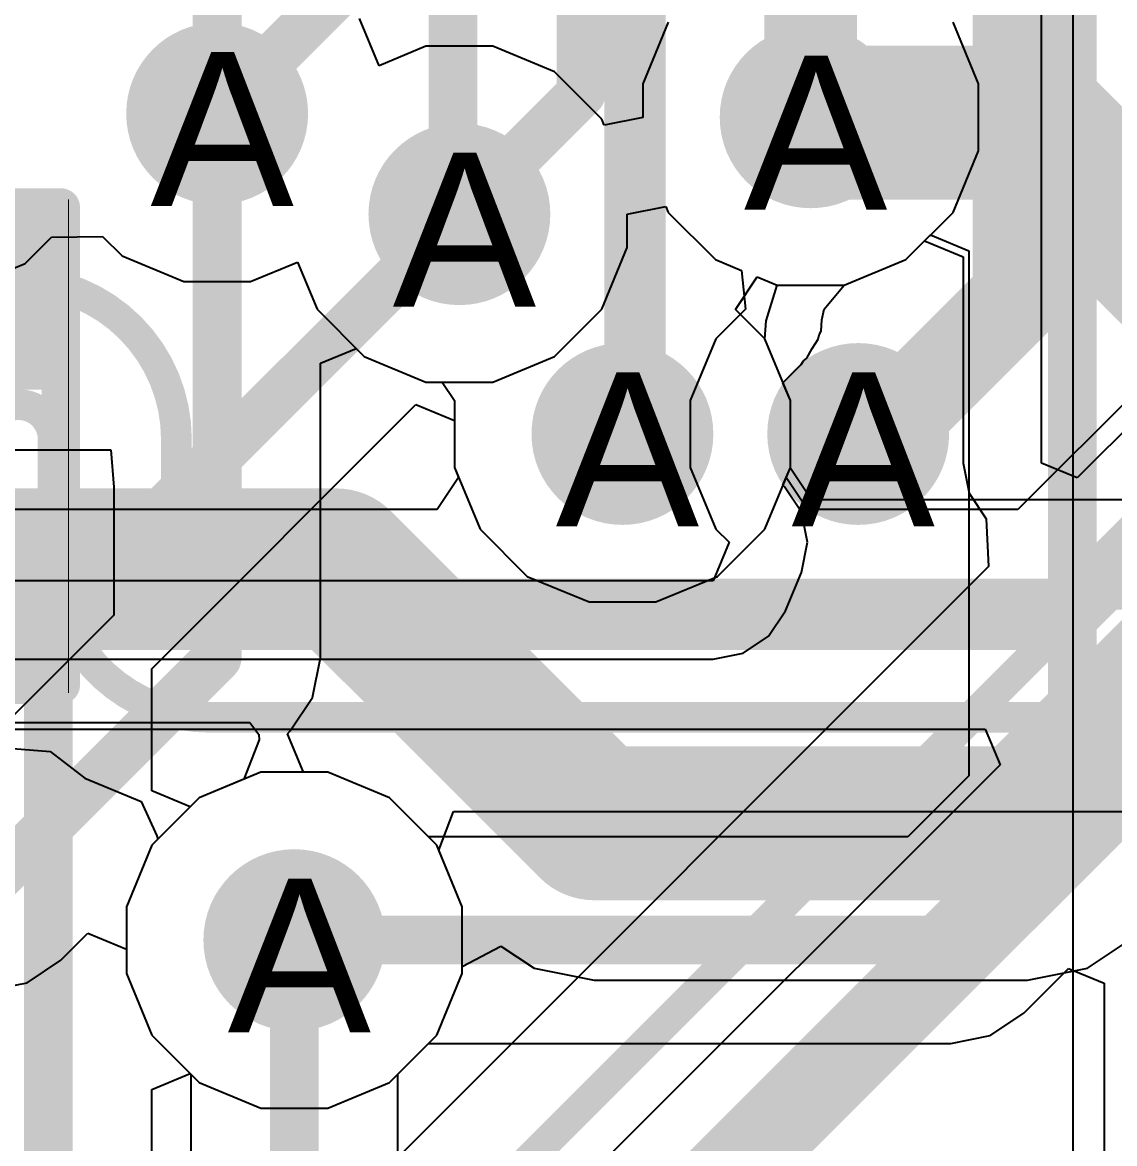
# Model space of a CAD drawing. Header units: inches. Extents: x 0 to 5271, y 0 to 5417.
# Drawn here: x 132.375 to 135.978, y 77.823 to 81.522 of the extents above; entities that cross this region are included whole.
import ezdxf

# ---------------------------------------------------------------- set-up
doc = ezdxf.new("R2010")
doc.units = ezdxf.units.IN
for name, color, linetype in [('Bottom Layer', 5, 'Continuous'), ('Bottom Overlay', 54, 'Continuous'), ('Bottom Paste', 16, 'Continuous'), ('Bottom Solder', 6, 'Continuous'), ('Drill Drawing', 1, 'Continuous'), ('L2_GND1', 16, 'Continuous'), ('L3_SIG1', 76, 'Continuous'), ('L4_PWR', 90, 'Continuous'), ('L5_GND2', 156, 'Continuous'), ('L6_SIG2', 130, 'Continuous'), ('L7_GND3', 216, 'Continuous'), ('Top Layer', 1, 'Continuous'), ('Via Holes', 16, 'Continuous')]:
    doc.layers.add(name, color=color, linetype=linetype)
doc.styles.add('Arial', font='', dxfattribs={"height": 0.2})
doc.styles.get('Arial').set_extended_font_data('Arial')

# ---------------------------------------------------------------- blocks, each defined once
blk = doc.blocks.new('R___0402_B_48')
at = {"layer": 'Bottom Layer'}
for points in [[(-0.2413, 0.3175), (-0.2413, -0.3175), (-0.6985, -0.3175), (-0.6985, 0.3175)], [(0.6985, 0.3175), (0.6985, -0.3175), (0.2413, -0.3175), (0.2413, 0.3175)]]:
    blk.add_hatch(color=5, dxfattribs=at).paths.add_polyline_path(points)
at = {"layer": 'Bottom Paste'}
for points in [[(-0.2413, 0.3175), (-0.2413, -0.3175), (-0.6985, -0.3175), (-0.6985, 0.3175)], [(0.6985, 0.3175), (0.6985, -0.3175), (0.2413, -0.3175), (0.2413, 0.3175)]]:
    blk.add_hatch(color=16, dxfattribs=at).paths.add_polyline_path(points)
at = {"layer": 'Bottom Solder'}
for points in [[(-0.1863, 0.3725), (-0.1863, -0.3725), (-0.7535, -0.3725), (-0.7535, 0.3725)], [(0.7535, 0.3725), (0.7535, -0.3725), (0.1863, -0.3725), (0.1863, 0.3725)]]:
    blk.add_hatch(color=6, dxfattribs=at).paths.add_polyline_path(points)
at = {"layer": 'Bottom Overlay'}
for points in [[(0.7874, 0.4064, 0.127, 0.127, 0), (-0.7874, 0.4064, 0.127, 0.127, 0)], [(-0.7874, -0.4064, 0.127, 0.127, 0), (-0.7874, 0.4064, 0.127, 0.127, 0)], [(0.7874, -0.4064, 0.127, 0.127, 0), (0.7874, 0.4064, 0.127, 0.127, 0)], [(0.8128, 0.4318, 0.00323, 0.00323, 0), (-0.8128, 0.4318, 0.00323, 0.00323, 0)], [(0.7874, -0.4064, 0.127, 0.127, 0), (-0.7874, -0.4064, 0.127, 0.127, 0)]]:
    blk.add_lwpolyline(points, format="xyseb", dxfattribs=at)
for points in [[(-0.8192, 0.4064, 0.0635, 0.0635, 1), (-0.7557, 0.4064, 0.0635, 0.0635, 1)], [(-0.8192, 0.4064, 0.0635, 0.0635, 1), (-0.7557, 0.4064, 0.0635, 0.0635, 1)], [(0.7556, 0.4064, 0.0635, 0.0635, 1), (0.8191, 0.4064, 0.0635, 0.0635, 1)], [(0.7556, 0.4064, 0.0635, 0.0635, 1), (0.8191, 0.4064, 0.0635, 0.0635, 1)], [(-0.8136, 0.4318, 0.00161, 0.00161, 1), (-0.812, 0.4318, 0.00161, 0.00161, 1)], [(0.812, 0.4318, 0.00161, 0.00161, 1), (0.8136, 0.4318, 0.00161, 0.00161, 1)], [(-0.8192, -0.4064, 0.0635, 0.0635, 1), (-0.7557, -0.4064, 0.0635, 0.0635, 1)], [(-0.8192, -0.4064, 0.0635, 0.0635, 1), (-0.7557, -0.4064, 0.0635, 0.0635, 1)], [(0.7556, -0.4064, 0.0635, 0.0635, 1), (0.8191, -0.4064, 0.0635, 0.0635, 1)], [(0.7556, -0.4064, 0.0635, 0.0635, 1), (0.8191, -0.4064, 0.0635, 0.0635, 1)]]:
    blk.add_lwpolyline(points, format="xyseb", close=True, dxfattribs=at)

msp = doc.modelspace()

# ---------------------------------------------------------------- hatches: boundary and pattern name
at = {"layer": 'Bottom Layer'}
h = msp.add_hatch(color=5, dxfattribs=at)
edge = h.paths.add_edge_path()
edge.add_arc((133.0178, 81.2213), 0.3, 0, 360)
h = msp.add_hatch(color=5, dxfattribs=at)
edge = h.paths.add_edge_path()
edge.add_arc((134.9757, 81.2092), 0.3, 0, 360)
h = msp.add_hatch(color=5, dxfattribs=at)
edge = h.paths.add_edge_path()
edge.add_arc((133.8169, 80.8894), 0.3, 0, 360)
h = msp.add_hatch(color=5, dxfattribs=at)
edge = h.paths.add_edge_path()
edge.add_arc((134.3547, 80.1642), 0.3, 0, 360)
h = msp.add_hatch(color=5, dxfattribs=at)
edge = h.paths.add_edge_path()
edge.add_arc((135.1325, 80.1642), 0.3, 0, 360)
h = msp.add_hatch(color=5, dxfattribs=at)
edge = h.paths.add_edge_path()
edge.add_arc((133.2724, 78.4941), 0.3, 0, 360)
at = {"layer": 'L2_GND1'}
h = msp.add_hatch(color=16, dxfattribs=at)
edge = h.paths.add_edge_path()
edge.add_arc((133.0178, 81.2213), 0.3, 0, 360)
h = msp.add_hatch(color=16, dxfattribs=at)
edge = h.paths.add_edge_path()
edge.add_arc((134.9757, 81.2092), 0.3, 0, 360)
h = msp.add_hatch(color=16, dxfattribs=at)
edge = h.paths.add_edge_path()
edge.add_arc((133.8169, 80.8894), 0.3, 0, 360)
h = msp.add_hatch(color=16, dxfattribs=at)
edge = h.paths.add_edge_path()
edge.add_arc((134.3547, 80.1642), 0.3, 0, 360)
h = msp.add_hatch(color=16, dxfattribs=at)
edge = h.paths.add_edge_path()
edge.add_arc((135.1325, 80.1642), 0.3, 0, 360)
h = msp.add_hatch(color=16, dxfattribs=at)
edge = h.paths.add_edge_path()
edge.add_arc((133.2724, 78.4941), 0.3, 0, 360)
at = {"layer": 'L3_SIG1'}
h = msp.add_hatch(color=76, dxfattribs=at)
edge = h.paths.add_edge_path()
edge.add_arc((133.0178, 81.2213), 0.3, 0, 360)
h = msp.add_hatch(color=76, dxfattribs=at)
edge = h.paths.add_edge_path()
edge.add_arc((134.9757, 81.2092), 0.3, 0, 360)
h = msp.add_hatch(color=76, dxfattribs=at)
edge = h.paths.add_edge_path()
edge.add_arc((133.8169, 80.8894), 0.3, 0, 360)
h = msp.add_hatch(color=76, dxfattribs=at)
edge = h.paths.add_edge_path()
edge.add_arc((134.3547, 80.1642), 0.3, 0, 360)
h = msp.add_hatch(color=76, dxfattribs=at)
edge = h.paths.add_edge_path()
edge.add_arc((135.1325, 80.1642), 0.3, 0, 360)
h = msp.add_hatch(color=76, dxfattribs=at)
edge = h.paths.add_edge_path()
edge.add_arc((133.2724, 78.4941), 0.3, 0, 360)
at = {"layer": 'L4_PWR'}
h = msp.add_hatch(color=90, dxfattribs=at)
edge = h.paths.add_edge_path()
edge.add_arc((133.0178, 81.2213), 0.3, 0, 360)
h = msp.add_hatch(color=90, dxfattribs=at)
edge = h.paths.add_edge_path()
edge.add_arc((134.9757, 81.2092), 0.3, 0, 360)
h = msp.add_hatch(color=90, dxfattribs=at)
edge = h.paths.add_edge_path()
edge.add_arc((133.8169, 80.8894), 0.3, 0, 360)
h = msp.add_hatch(color=90, dxfattribs=at)
edge = h.paths.add_edge_path()
edge.add_arc((134.3547, 80.1642), 0.3, 0, 360)
h = msp.add_hatch(color=90, dxfattribs=at)
edge = h.paths.add_edge_path()
edge.add_arc((135.1325, 80.1642), 0.3, 0, 360)
h = msp.add_hatch(color=90, dxfattribs=at)
edge = h.paths.add_edge_path()
edge.add_arc((133.2724, 78.4941), 0.3, 0, 360)
at = {"layer": 'L5_GND2'}
h = msp.add_hatch(color=156, dxfattribs=at)
edge = h.paths.add_edge_path()
edge.add_arc((133.0178, 81.2213), 0.3, 0, 360)
h = msp.add_hatch(color=156, dxfattribs=at)
edge = h.paths.add_edge_path()
edge.add_arc((134.9757, 81.2092), 0.3, 0, 360)
h = msp.add_hatch(color=156, dxfattribs=at)
edge = h.paths.add_edge_path()
edge.add_arc((133.8169, 80.8894), 0.3, 0, 360)
h = msp.add_hatch(color=156, dxfattribs=at)
edge = h.paths.add_edge_path()
edge.add_arc((134.3547, 80.1642), 0.3, 0, 360)
h = msp.add_hatch(color=156, dxfattribs=at)
edge = h.paths.add_edge_path()
edge.add_arc((135.1325, 80.1642), 0.3, 0, 360)
h = msp.add_hatch(color=156, dxfattribs=at)
edge = h.paths.add_edge_path()
edge.add_arc((133.2724, 78.4941), 0.3, 0, 360)
at = {"layer": 'L6_SIG2'}
h = msp.add_hatch(color=130, dxfattribs=at)
edge = h.paths.add_edge_path()
edge.add_arc((133.0178, 81.2213), 0.3, 0, 360)
h = msp.add_hatch(color=130, dxfattribs=at)
edge = h.paths.add_edge_path()
edge.add_arc((134.9757, 81.2092), 0.3, 0, 360)
h = msp.add_hatch(color=130, dxfattribs=at)
edge = h.paths.add_edge_path()
edge.add_arc((133.8169, 80.8894), 0.3, 0, 360)
h = msp.add_hatch(color=130, dxfattribs=at)
edge = h.paths.add_edge_path()
edge.add_arc((134.3547, 80.1642), 0.3, 0, 360)
h = msp.add_hatch(color=130, dxfattribs=at)
edge = h.paths.add_edge_path()
edge.add_arc((135.1325, 80.1642), 0.3, 0, 360)
h = msp.add_hatch(color=130, dxfattribs=at)
edge = h.paths.add_edge_path()
edge.add_arc((133.2724, 78.4941), 0.3, 0, 360)
at = {"layer": 'L7_GND3'}
h = msp.add_hatch(color=216, dxfattribs=at)
edge = h.paths.add_edge_path()
edge.add_arc((133.0178, 81.2213), 0.3, 0, 360)
h = msp.add_hatch(color=216, dxfattribs=at)
edge = h.paths.add_edge_path()
edge.add_arc((134.9757, 81.2092), 0.3, 0, 360)
h = msp.add_hatch(color=216, dxfattribs=at)
edge = h.paths.add_edge_path()
edge.add_arc((133.8169, 80.8894), 0.3, 0, 360)
h = msp.add_hatch(color=216, dxfattribs=at)
edge = h.paths.add_edge_path()
edge.add_arc((134.3547, 80.1642), 0.3, 0, 360)
h = msp.add_hatch(color=216, dxfattribs=at)
edge = h.paths.add_edge_path()
edge.add_arc((135.1325, 80.1642), 0.3, 0, 360)
h = msp.add_hatch(color=216, dxfattribs=at)
edge = h.paths.add_edge_path()
edge.add_arc((133.2724, 78.4941), 0.3, 0, 360)
at = {"layer": 'Top Layer'}
h = msp.add_hatch(color=1, dxfattribs=at)
edge = h.paths.add_edge_path()
edge.add_arc((133.0178, 81.2213), 0.3, 0, 360)
h = msp.add_hatch(color=1, dxfattribs=at)
edge = h.paths.add_edge_path()
edge.add_arc((134.9757, 81.2092), 0.3, 0, 360)
h = msp.add_hatch(color=1, dxfattribs=at)
edge = h.paths.add_edge_path()
edge.add_arc((133.8169, 80.8894), 0.3, 0, 360)
h = msp.add_hatch(color=1, dxfattribs=at)
edge = h.paths.add_edge_path()
edge.add_arc((134.3547, 80.1642), 0.3, 0, 360)
h = msp.add_hatch(color=1, dxfattribs=at)
edge = h.paths.add_edge_path()
edge.add_arc((135.1325, 80.1642), 0.3, 0, 360)
h = msp.add_hatch(color=1, dxfattribs=at)
edge = h.paths.add_edge_path()
edge.add_arc((133.2724, 78.4941), 0.3, 0, 360)
at = {"layer": 'Via Holes'}
h = msp.add_hatch(color=7, dxfattribs=at)
edge = h.paths.add_edge_path()
edge.add_arc((133.0178, 81.2213), 0.15, 0, 360)
h = msp.add_hatch(color=7, dxfattribs=at)
edge = h.paths.add_edge_path()
edge.add_arc((134.9757, 81.2092), 0.15, 0, 360)
h = msp.add_hatch(color=7, dxfattribs=at)
edge = h.paths.add_edge_path()
edge.add_arc((133.8169, 80.8894), 0.15, 0, 360)
h = msp.add_hatch(color=7, dxfattribs=at)
edge = h.paths.add_edge_path()
edge.add_arc((134.3547, 80.1642), 0.15, 0, 360)
h = msp.add_hatch(color=7, dxfattribs=at)
edge = h.paths.add_edge_path()
edge.add_arc((135.1325, 80.1642), 0.15, 0, 360)
h = msp.add_hatch(color=7, dxfattribs=at)
edge = h.paths.add_edge_path()
edge.add_arc((133.2724, 78.4941), 0.15, 0, 360)

# ---------------------------------------------------------------- linework, layer by layer
at = {"layer": 'Bottom Layer'}
for p, q in [((135.841, 82.2296), (135.841, 73.0103)), ((135.5297, 81.3194), (135.4453, 81.523)), ((135.5297, 81.099), (135.5297, 81.3194)), ((135.4453, 80.8954), (135.5297, 81.099)), ((135.2895, 80.7395), (135.4453, 80.8954)), ((135.0859, 80.6552), (135.2895, 80.7395)), ((134.8292, 80.5378), (134.8655, 80.6552)), ((134.8655, 80.6552), (135.0859, 80.6552)), ((134.824, 80.4784), (134.8292, 80.5378)), ((134.8244, 80.478), (134.824, 80.4784)), ((134.9087, 80.2744), (134.8244, 80.478)), ((133.3588, 80.3981), (133.4761, 80.4467)), ((133.4761, 80.4467), (133.503, 80.4197)), ((133.3588, 79.4256), (133.3588, 80.3981)), ((133.503, 80.4197), (133.7067, 80.3354)), ((133.7067, 80.3354), (133.76, 80.3354)), ((133.76, 80.3354), (133.8007, 80.2744)), ((133.8007, 80.2744), (133.8007, 80.054)), ((134.9087, 80.054), (134.9087, 80.2744)), ((128.6557, 80.1114), (132.6671, 80.1114)), ((132.6671, 80.1114), (132.6769, 79.9884)), ((133.8007, 80.054), (133.8851, 79.8504)), ((134.8244, 79.8504), (134.9087, 80.054)), ((132.6769, 79.9884), (132.6769, 79.5668)), ((133.8851, 79.8504), (134.0409, 79.6945)), ((134.6685, 79.6945), (134.8244, 79.8504)), ((134.0409, 79.6945), (134.2445, 79.6102)), ((134.4649, 79.6102), (134.6685, 79.6945)), ((134.2445, 79.6102), (134.4649, 79.6102)), ((132.6769, 79.5668), (132.1196, 79.0095)), ((133.3328, 79.2951), (133.3588, 79.4256)), ((133.2589, 79.1845), (133.3328, 79.2951)), ((133.2495, 79.1751), (133.2589, 79.1845)), ((133.3021, 79.0481), (133.2495, 79.1751)), ((133.3826, 79.0481), (133.3021, 79.0481)), ((133.5862, 78.9637), (133.3826, 79.0481)), ((133.742, 78.8079), (133.5862, 78.9637)), ((133.8264, 78.6043), (133.742, 78.8079)), ((133.8264, 78.3839), (133.8264, 78.6043)), ((132.5019, 78.4275), (132.5914, 78.5169)), ((132.5914, 78.5169), (132.7184, 78.4643)), ((132.7184, 78.4643), (132.7184, 78.3839)), ((132.3913, 78.3536), (132.5019, 78.4275)), ((132.2609, 78.3277), (132.3913, 78.3536)), ((132.7184, 78.3839), (132.8027, 78.1803)), ((133.742, 78.1803), (133.8264, 78.3839)), ((132.8027, 78.1803), (132.9586, 78.0244)), ((133.5862, 78.0244), (133.742, 78.1803)), ((132.9586, 78.0244), (133.1622, 77.9401)), ((133.3826, 77.9401), (133.5862, 78.0244)), ((133.1622, 77.9401), (133.3826, 77.9401))]:
    msp.add_line(p, q, dxfattribs=at)
for points in [[(134.7356, 82.5535, 0.3048, 0.3048, 0), (135.6622, 81.6269, 0.3048, 0.3048, 0)], [(134.3963, 80.2057, 0.2032, 0.2032, 0), (134.3963, 81.953, 0.2032, 0.2032, 0)], [(133.7958, 80.9105, 0.1608, 0.1608, 0), (133.7958, 81.7167, 0.1608, 0.1608, 0)], [(135.6622, 80.6193, 0.3048, 0.3048, 0), (135.6622, 81.6269, 0.3048, 0.3048, 0)], [(133.0178, 81.2213, 0.1608, 0.1608, 0), (133.0178, 81.6269, 0.1608, 0.1608, 0)], [(133.0178, 79.4256, 0.1608, 0.1608, 0), (133.0178, 81.2213, 0.1608, 0.1608, 0)], [(133.8169, 80.8894, 0.1608, 0.1608, -0.414214), (133.7958, 80.9105, 0.1608, 0.1608, 0)], [(135.2071, 80.1642, 0.3048, 0.3048, 0), (135.6622, 80.6193, 0.3048, 0.3048, 0)], [(135.1325, 80.1642, 0.3048, 0.3048, 0), (135.2071, 80.1642, 0.3048, 0.3048, 0)], [(134.3547, 80.1642, 0.2032, 0.2032, 0), (134.3963, 80.2057, 0.2032, 0.2032, 0)], [(132.2609, 78.6686, 0.1608, 0.1608, 0), (133.0178, 79.4256, 0.1608, 0.1608, 0)]]:
    msp.add_lwpolyline(points, format="xyseb", dxfattribs=at)
for points in [[(135.586, 81.6269, 0.1524, 0.1524, 1), (135.7384, 81.6269, 0.1524, 0.1524, 1)], [(135.586, 81.6269, 0.1524, 0.1524, 1), (135.7384, 81.6269, 0.1524, 0.1524, 1)], [(132.9776, 81.2213, 0.0804, 0.0804, 1), (133.058, 81.2213, 0.0804, 0.0804, 1)], [(132.9776, 81.2213, 0.0804, 0.0804, 1), (133.058, 81.2213, 0.0804, 0.0804, 1)], [(133.7556, 80.9105, 0.0804, 0.0804, 1), (133.836, 80.9105, 0.0804, 0.0804, 1)], [(133.7556, 80.9105, 0.0804, 0.0804, 1), (133.836, 80.9105, 0.0804, 0.0804, 1)], [(133.7767, 80.8894, 0.0804, 0.0804, 1), (133.8571, 80.8894, 0.0804, 0.0804, 1)], [(135.586, 80.6193, 0.1524, 0.1524, 1), (135.7384, 80.6193, 0.1524, 0.1524, 1)], [(135.586, 80.6193, 0.1524, 0.1524, 1), (135.7384, 80.6193, 0.1524, 0.1524, 1)], [(135.0563, 80.1642, 0.1524, 0.1524, 1), (135.2087, 80.1642, 0.1524, 0.1524, 1)], [(135.1309, 80.1642, 0.1524, 0.1524, 1), (135.2833, 80.1642, 0.1524, 0.1524, 1)], [(135.1309, 80.1642, 0.1524, 0.1524, 1), (135.2833, 80.1642, 0.1524, 0.1524, 1)], [(134.3455, 80.2057, 0.1016, 0.1016, 1), (134.4471, 80.2057, 0.1016, 0.1016, 1)], [(134.3455, 80.2057, 0.1016, 0.1016, 1), (134.4471, 80.2057, 0.1016, 0.1016, 1)], [(134.3039, 80.1642, 0.1016, 0.1016, 1), (134.4055, 80.1642, 0.1016, 0.1016, 1)], [(132.9776, 79.4256, 0.0804, 0.0804, 1), (133.058, 79.4256, 0.0804, 0.0804, 1)], [(132.9776, 79.4256, 0.0804, 0.0804, 1), (133.058, 79.4256, 0.0804, 0.0804, 1)]]:
    msp.add_lwpolyline(points, format="xyseb", close=True, dxfattribs=at)
at = {"layer": 'L2_GND1'}
for p, q in [((135.7376, 80.0676), (135.7376, 82.4039)), ((133.552, 81.3793), (133.4875, 81.5351)), ((134.506, 81.523), (134.4217, 81.3194)), ((133.7067, 81.4434), (133.552, 81.3793)), ((133.9271, 81.4434), (133.7067, 81.4434)), ((134.1307, 81.3591), (133.9271, 81.4434)), ((134.2865, 81.2032), (134.1307, 81.3591)), ((134.4217, 81.3194), (134.4217, 81.2088)), ((134.2947, 81.1836), (134.2865, 81.2032)), ((134.4217, 81.2088), (134.2947, 81.1836)), ((132.384, 80.7263), (132.4716, 80.8138)), ((132.4716, 80.8138), (132.6395, 80.8161)), ((132.6395, 80.8161), (132.704, 80.7517)), ((135.2895, 80.7395), (135.3516, 80.8017)), ((135.3516, 80.8017), (135.4786, 80.7491)), ((136.6028, 80.7669), (135.8549, 80.019)), ((132.1804, 80.6419), (132.384, 80.7263)), ((132.704, 80.7517), (132.9076, 80.6673)), ((133.128, 80.6673), (133.2827, 80.7314)), ((133.2827, 80.7314), (133.3472, 80.5756)), ((135.0859, 80.6552), (135.2895, 80.7395)), ((135.4786, 80.7491), (135.4786, 80.0676)), ((132.9076, 80.6673), (133.128, 80.6673)), ((134.7276, 80.5748), (134.7995, 80.6825)), ((134.7995, 80.6825), (134.8655, 80.6552)), ((134.8655, 80.6552), (135.0859, 80.6552)), ((133.3472, 80.5756), (133.503, 80.4197)), ((134.8244, 80.478), (134.7276, 80.5748)), ((134.9087, 80.2744), (134.8244, 80.478)), ((133.503, 80.4197), (133.7067, 80.3354)), ((133.7067, 80.3354), (133.76, 80.3354)), ((133.76, 80.3354), (133.8007, 80.2744)), ((133.8007, 80.2744), (133.8007, 80.054)), ((134.9087, 80.054), (134.9087, 80.2744)), ((135.4786, 80.0676), (135.4983, 79.9685)), ((135.8549, 80.019), (135.7376, 80.0676)), ((133.8007, 80.054), (133.8851, 79.8504)), ((134.8244, 79.8504), (134.9087, 80.054)), ((135.4983, 79.9685), (135.5545, 79.8845)), ((135.5545, 79.8845), (135.5624, 79.7265)), ((133.8851, 79.8504), (134.0409, 79.6945)), ((134.6685, 79.6945), (134.8244, 79.8504)), ((135.5624, 79.7265), (128.2065, 72.3706)), ((134.0409, 79.6945), (134.2445, 79.6102)), ((134.4649, 79.6102), (134.6685, 79.6945)), ((134.2445, 79.6102), (134.4649, 79.6102)), ((133.1622, 79.0481), (132.9586, 78.9637)), ((133.3826, 79.0481), (133.1622, 79.0481)), ((133.5862, 78.9637), (133.3826, 79.0481)), ((132.9586, 78.9637), (132.8027, 78.8079)), ((133.742, 78.8079), (133.5862, 78.9637)), ((132.8027, 78.8079), (132.7184, 78.6043)), ((133.8264, 78.6043), (133.742, 78.8079)), ((132.7184, 78.6043), (132.7184, 78.3839)), ((133.8264, 78.3839), (133.8264, 78.6043)), ((132.7184, 78.3839), (132.8027, 78.1803)), ((133.742, 78.1803), (133.8264, 78.3839)), ((132.8027, 78.1803), (132.9586, 78.0244)), ((133.5862, 78.0244), (133.742, 78.1803)), ((132.9586, 78.0244), (133.1622, 77.9401)), ((133.3826, 77.9401), (133.5862, 78.0244)), ((133.1622, 77.9401), (133.3826, 77.9401))]:
    msp.add_line(p, q, dxfattribs=at)
for points in [[(128.3352, 72.0598, 0.1016, 0.1016, 0), (136.8226, 80.5472, 0.1016, 0.1016, 0)], [(128.5035, 71.6534, 0.1016, 0.1016, 0), (136.9909, 80.1408, 0.1016, 0.1016, 0)]]:
    msp.add_lwpolyline(points, format="xyseb", dxfattribs=at)
at = {"layer": 'L3_SIG1'}
for p, q in [((133.552, 81.3793), (133.4875, 81.5351)), ((134.506, 81.523), (134.4217, 81.3194)), ((133.7067, 81.4434), (133.552, 81.3793)), ((133.9271, 81.4434), (133.7067, 81.4434)), ((134.1307, 81.3591), (133.9271, 81.4434)), ((134.2865, 81.2032), (134.1307, 81.3591)), ((134.4217, 81.3194), (134.4217, 81.2088)), ((134.2947, 81.1836), (134.2865, 81.2032)), ((134.4217, 81.2088), (134.2947, 81.1836)), ((134.3709, 80.8897), (134.4979, 80.915)), ((134.4979, 80.915), (134.506, 80.8954)), ((134.3709, 80.7792), (134.3709, 80.8897)), ((134.506, 80.8954), (134.6618, 80.7395)), ((132.384, 80.7263), (132.4716, 80.8138)), ((132.4716, 80.8138), (132.6395, 80.8161)), ((132.6395, 80.8161), (132.704, 80.7517)), ((135.2895, 80.7395), (135.3708, 80.8209)), ((135.3708, 80.8209), (135.4978, 80.7683)), ((134.2865, 80.5756), (134.3709, 80.7792)), ((135.4978, 80.7683), (135.4978, 79.0365)), ((132.1804, 80.6419), (132.384, 80.7263)), ((132.704, 80.7517), (132.9076, 80.6673)), ((133.128, 80.6673), (133.2827, 80.7314)), ((133.2827, 80.7314), (133.3472, 80.5756)), ((134.6618, 80.7395), (134.7472, 80.7041)), ((135.0859, 80.6552), (135.2895, 80.7395)), ((134.7472, 80.7041), (134.7612, 80.5764)), ((132.9076, 80.6673), (133.128, 80.6673)), ((135.0202, 80.5764), (135.0859, 80.6552)), ((133.3472, 80.5756), (133.503, 80.4197)), ((134.1307, 80.4197), (134.2865, 80.5756)), ((134.7612, 80.5764), (134.6629, 80.478)), ((135.013, 80.5404), (135.0202, 80.5764)), ((135.0098, 80.5039), (135.013, 80.5404)), ((135.0033, 80.4913), (135.0098, 80.5039)), ((134.6629, 80.478), (134.5785, 80.2744)), ((134.9801, 80.4468), (135.0005, 80.4773)), ((135.0005, 80.4773), (135.0033, 80.4913)), ((134.9632, 80.4143), (134.9801, 80.4468)), ((133.503, 80.4197), (133.7067, 80.3354)), ((133.9271, 80.3354), (134.1307, 80.4197)), ((134.8843, 80.3333), (134.9443, 80.3933)), ((134.9443, 80.3933), (134.9523, 80.4051)), ((134.9523, 80.4051), (134.9632, 80.4143)), ((133.7067, 80.3354), (133.9271, 80.3354)), ((134.9087, 80.2744), (134.8843, 80.3333)), ((134.5785, 80.2744), (134.5785, 80.054)), ((134.9087, 80.054), (134.9087, 80.2744)), ((134.5785, 80.054), (134.6629, 79.8504)), ((134.8843, 79.9951), (134.9087, 80.054)), ((134.8896, 79.9899), (134.8843, 79.9951)), ((134.9457, 79.9059), (134.8896, 79.9899)), ((134.9654, 79.8068), (134.9457, 79.9059)), ((134.6629, 79.8504), (134.7064, 79.8068)), ((134.7064, 79.8068), (134.6538, 79.6798)), ((134.9457, 79.7077), (134.9654, 79.8068)), ((134.8931, 79.5807), (134.9457, 79.7077)), ((134.6538, 79.6798), (123.0884, 79.6798)), ((134.837, 79.4967), (134.8931, 79.5807)), ((134.7529, 79.4405), (134.837, 79.4967)), ((134.6538, 79.4208), (134.7529, 79.4405)), ((123.0884, 79.4208), (134.6538, 79.4208)), ((133.1622, 79.0481), (132.9586, 78.9637)), ((133.3826, 79.0481), (133.1622, 79.0481)), ((133.5862, 78.9637), (133.3826, 79.0481)), ((135.4978, 79.0365), (135.2964, 78.835)), ((132.9586, 78.9637), (132.8027, 78.8079)), ((133.7149, 78.835), (133.5862, 78.9637)), ((135.2964, 78.835), (133.7149, 78.835)), ((132.8027, 78.8079), (132.7184, 78.6043)), ((132.7184, 78.6043), (132.7184, 78.3839)), ((135.6787, 78.253), (135.826, 78.4003)), ((135.826, 78.4003), (135.9434, 78.3517)), ((132.7184, 78.3839), (132.8027, 78.1803)), ((135.9434, 78.3517), (135.9434, 76.2214)), ((135.5681, 78.1791), (135.6787, 78.253)), ((132.8027, 78.1803), (132.9586, 78.0244)), ((135.4376, 78.1531), (135.5681, 78.1791)), ((133.5862, 78.0244), (133.7149, 78.1531)), ((133.7149, 78.1531), (135.4376, 78.1531)), ((132.9586, 78.0244), (133.1622, 77.9401)), ((133.3826, 77.9401), (133.5862, 78.0244)), ((133.1622, 77.9401), (133.3826, 77.9401))]:
    msp.add_line(p, q, dxfattribs=at)
for points in [[(135.8388, 78.8952, 0.1608, 0.1608, 0), (135.8388, 84.1167, 0.1608, 0.1608, 0)], [(135.4376, 78.4941, 0.1608, 0.1608, 0), (135.8388, 78.8952, 0.1608, 0.1608, 0)], [(133.2724, 78.4941, 0.1608, 0.1608, 0), (135.4376, 78.4941, 0.1608, 0.1608, 0)]]:
    msp.add_lwpolyline(points, format="xyseb", dxfattribs=at)
for points in [[(135.7986, 78.8952, 0.0804, 0.0804, 1), (135.879, 78.8952, 0.0804, 0.0804, 1)], [(135.7986, 78.8952, 0.0804, 0.0804, 1), (135.879, 78.8952, 0.0804, 0.0804, 1)], [(133.2322, 78.4941, 0.0804, 0.0804, 1), (133.3126, 78.4941, 0.0804, 0.0804, 1)], [(135.3974, 78.4941, 0.0804, 0.0804, 1), (135.4778, 78.4941, 0.0804, 0.0804, 1)], [(135.3974, 78.4941, 0.0804, 0.0804, 1), (135.4778, 78.4941, 0.0804, 0.0804, 1)]]:
    msp.add_lwpolyline(points, format="xyseb", close=True, dxfattribs=at)
at = {"layer": 'L4_PWR'}
for p, q in [((131.6787, 79.2126), (133.1255, 79.2126)), ((133.1255, 79.2126), (133.1552, 79.1722)), ((133.1552, 79.1722), (133.1561, 79.1551)), ((133.1561, 79.1551), (133.1058, 79.0247)), ((133.1058, 79.0247), (132.9586, 78.9637)), ((132.9586, 78.9637), (132.8027, 78.8079)), ((132.8027, 78.8079), (132.7184, 78.6043)), ((132.7184, 78.6043), (132.7184, 78.3839)), ((135.8893, 78.4012), (136.0573, 78.5135)), ((133.8264, 78.4068), (133.9534, 78.4747)), ((133.9534, 78.4747), (134.0634, 78.4012)), ((133.8264, 78.3839), (133.8264, 78.4068)), ((134.0634, 78.4012), (134.2616, 78.3617)), ((135.691, 78.3617), (135.8893, 78.4012)), ((132.7184, 78.3839), (132.8027, 78.1803)), ((133.742, 78.1803), (133.8264, 78.3839)), ((134.2616, 78.3617), (134.2616, 78.3617)), ((134.2616, 78.3617), (135.691, 78.3617)), ((132.8027, 78.1803), (132.9586, 78.0244)), ((133.5862, 78.0244), (133.742, 78.1803)), ((132.9586, 78.0244), (133.1622, 77.9401)), ((133.3826, 77.9401), (133.5862, 78.0244)), ((133.1622, 77.9401), (133.3826, 77.9401))]:
    msp.add_line(p, q, dxfattribs=at)
for points in [[(134.9757, 81.2092, 0.508, 0.508, 0), (134.9933, 81.1916, 0.508, 0.508, 0)], [(134.9933, 81.1916, 0.508, 0.508, 0), (135.6962, 81.1916, 0.508, 0.508, 0)], [(135.6962, 81.1916, 0.508, 0.508, 0), (136.386, 80.5017, 0.508, 0.508, 0)], [(121.9708, 79.7306, 0.508, 0.508, 0), (133.4107, 79.7306, 0.508, 0.508, 0)], [(133.4107, 79.7306, 0.508, 0.508, 0), (134.2616, 78.8797, 0.508, 0.508, 0)], [(135.691, 78.8797, 0.508, 0.508, 0), (136.386, 79.5747, 0.508, 0.508, 0)], [(134.2616, 78.8797, 0.508, 0.508, 0), (135.691, 78.8797, 0.508, 0.508, 0)]]:
    msp.add_lwpolyline(points, format="xyseb", dxfattribs=at)
for points in [[(134.8487, 81.2092, 0.254, 0.254, 1), (135.1027, 81.2092, 0.254, 0.254, 1)], [(134.8663, 81.1916, 0.254, 0.254, 1), (135.1203, 81.1916, 0.254, 0.254, 1)], [(134.8663, 81.1916, 0.254, 0.254, 1), (135.1203, 81.1916, 0.254, 0.254, 1)], [(135.5692, 81.1916, 0.254, 0.254, 1), (135.8232, 81.1916, 0.254, 0.254, 1)], [(135.5692, 81.1916, 0.254, 0.254, 1), (135.8232, 81.1916, 0.254, 0.254, 1)], [(133.2837, 79.7306, 0.254, 0.254, 1), (133.5377, 79.7306, 0.254, 0.254, 1)], [(133.2837, 79.7306, 0.254, 0.254, 1), (133.5377, 79.7306, 0.254, 0.254, 1)], [(134.1346, 78.8797, 0.254, 0.254, 1), (134.3886, 78.8797, 0.254, 0.254, 1)], [(134.1346, 78.8797, 0.254, 0.254, 1), (134.3886, 78.8797, 0.254, 0.254, 1)], [(135.564, 78.8797, 0.254, 0.254, 1), (135.818, 78.8797, 0.254, 0.254, 1)], [(135.564, 78.8797, 0.254, 0.254, 1), (135.818, 78.8797, 0.254, 0.254, 1)]]:
    msp.add_lwpolyline(points, format="xyseb", close=True, dxfattribs=at)
at = {"layer": 'L5_GND2'}
for p, q in [((133.552, 81.3793), (133.4875, 81.5351)), ((134.506, 81.523), (134.4217, 81.3194)), ((135.5297, 81.3194), (135.4453, 81.523)), ((137.2267, 81.4826), (135.6594, 79.9154)), ((133.7067, 81.4434), (133.552, 81.3793)), ((133.9271, 81.4434), (133.7067, 81.4434)), ((134.1307, 81.3591), (133.9271, 81.4434)), ((134.2865, 81.2032), (134.1307, 81.3591)), ((134.4217, 81.3194), (134.4217, 81.2088)), ((135.5297, 81.099), (135.5297, 81.3194)), ((134.2947, 81.1836), (134.2865, 81.2032)), ((134.4217, 81.2088), (134.2947, 81.1836)), ((135.4453, 80.8954), (135.5297, 81.099)), ((135.2895, 80.7395), (135.4453, 80.8954)), ((132.384, 80.7263), (132.4716, 80.8138)), ((132.4716, 80.8138), (132.6395, 80.8161)), ((132.6395, 80.8161), (132.704, 80.7517)), ((132.1804, 80.6419), (132.384, 80.7263)), ((132.704, 80.7517), (132.9076, 80.6673)), ((133.128, 80.6673), (133.2827, 80.7314)), ((133.2827, 80.7314), (133.3472, 80.5756)), ((135.0859, 80.6552), (135.2895, 80.7395)), ((132.9076, 80.6673), (133.128, 80.6673)), ((134.7276, 80.5748), (134.7995, 80.6825)), ((134.7995, 80.6825), (134.8655, 80.6552)), ((134.8655, 80.6552), (135.0859, 80.6552)), ((133.3472, 80.5756), (133.503, 80.4197)), ((134.8244, 80.478), (134.7276, 80.5748)), ((134.9087, 80.2744), (134.8244, 80.478)), ((133.503, 80.4197), (133.7067, 80.3354)), ((133.7067, 80.3354), (133.76, 80.3354)), ((133.76, 80.3354), (133.8007, 80.2744)), ((133.8007, 80.2744), (133.8007, 80.054)), ((134.9087, 80.054), (134.9087, 80.2744)), ((133.8144, 80.021), (133.7439, 79.9154)), ((133.8007, 80.054), (133.8144, 80.021)), ((134.895, 80.021), (134.9087, 80.054)), ((134.9656, 79.9154), (134.895, 80.021)), ((133.7439, 79.9154), (94.8944, 79.9154)), ((135.6594, 79.9154), (134.9656, 79.9154)), ((131.7011, 79.1902), (135.5517, 79.1902)), ((135.5517, 79.1902), (135.6003, 79.0729)), ((135.6003, 79.0729), (129.6101, 73.0828)), ((133.1622, 79.0481), (132.9586, 78.9637)), ((133.3826, 79.0481), (133.1622, 79.0481)), ((133.5862, 78.9637), (133.3826, 79.0481)), ((132.9586, 78.9637), (132.8027, 78.8079)), ((133.742, 78.8079), (133.5862, 78.9637)), ((132.8027, 78.8079), (132.7184, 78.6043)), ((133.8264, 78.6043), (133.742, 78.8079)), ((132.7184, 78.6043), (132.7184, 78.3839)), ((133.8264, 78.3839), (133.8264, 78.6043)), ((132.7184, 78.3839), (132.8027, 78.1803)), ((133.742, 78.1803), (133.8264, 78.3839)), ((132.8027, 78.1803), (132.9586, 78.0244)), ((133.5862, 78.0244), (133.742, 78.1803)), ((132.9586, 78.0244), (133.1622, 77.9401)), ((133.3826, 77.9401), (133.5862, 78.0244)), ((133.1622, 77.9401), (133.3826, 77.9401))]:
    msp.add_line(p, q, dxfattribs=at)
for points in [[(135.8096, 79.5528, 0.2032, 0.2032, 0), (139.6035, 83.3467, 0.2032, 0.2032, 0)], [(94.8944, 79.5528, 0.2032, 0.2032, 0), (135.8096, 79.5528, 0.2032, 0.2032, 0)], [(129.7603, 72.7202, 0.2032, 0.2032, 0), (136.5929, 79.5528, 0.2032, 0.2032, 0)]]:
    msp.add_lwpolyline(points, format="xyseb", dxfattribs=at)
msp.add_lwpolyline([(135.7588, 79.5528, 0.1016, 0.1016, 1), (135.8604, 79.5528, 0.1016, 0.1016, 1)], format="xyseb", close=True, dxfattribs=at)
msp.add_lwpolyline([(135.7588, 79.5528, 0.1016, 0.1016, 1), (135.8604, 79.5528, 0.1016, 0.1016, 1)], format="xyseb", close=True, dxfattribs=at)
at = {"layer": 'L6_SIG2'}
for p, q in [((133.552, 81.3793), (133.4875, 81.5351)), ((134.506, 81.523), (134.4217, 81.3194)), ((135.5297, 81.3194), (135.4453, 81.523)), ((133.7067, 81.4434), (133.552, 81.3793)), ((133.9271, 81.4434), (133.7067, 81.4434)), ((134.1307, 81.3591), (133.9271, 81.4434)), ((134.2865, 81.2032), (134.1307, 81.3591)), ((134.4217, 81.3194), (134.4217, 81.2088)), ((135.5297, 81.099), (135.5297, 81.3194)), ((134.2947, 81.1836), (134.2865, 81.2032)), ((134.4217, 81.2088), (134.2947, 81.1836)), ((135.4453, 80.8954), (135.5297, 81.099)), ((135.2895, 80.7395), (135.4453, 80.8954)), ((135.0859, 80.6552), (135.2895, 80.7395)), ((134.7276, 80.5748), (134.7995, 80.6825)), ((134.7995, 80.6825), (134.8655, 80.6552)), ((134.8655, 80.6552), (135.0859, 80.6552)), ((134.8244, 80.478), (134.7276, 80.5748)), ((134.9087, 80.2744), (134.8244, 80.478)), ((132.8019, 79.3893), (133.6737, 80.2611)), ((133.6737, 80.2611), (133.8007, 80.2085)), ((134.9087, 80.054), (134.9087, 80.2744)), ((133.8007, 80.2085), (133.8007, 80.054)), ((133.8007, 80.054), (133.8851, 79.8504)), ((134.8244, 79.8504), (134.9087, 80.054)), ((133.8851, 79.8504), (134.0409, 79.6945)), ((134.6685, 79.6945), (134.8244, 79.8504)), ((134.0409, 79.6945), (134.2445, 79.6102)), ((134.4649, 79.6102), (134.6685, 79.6945)), ((134.2445, 79.6102), (134.4649, 79.6102)), ((132.8019, 78.9867), (132.8019, 79.3893)), ((133.1622, 79.0481), (132.9586, 78.9637)), ((133.3826, 79.0481), (133.1622, 79.0481)), ((133.5862, 78.9637), (133.3826, 79.0481)), ((132.9289, 78.9341), (132.8019, 78.9867)), ((132.9586, 78.9637), (132.9289, 78.9341)), ((133.742, 78.8079), (133.5862, 78.9637)), ((133.8264, 78.6043), (133.742, 78.8079)), ((133.8264, 78.3839), (133.8264, 78.6043)), ((133.742, 78.1803), (133.8264, 78.3839)), ((133.5862, 78.0244), (133.742, 78.1803)), ((132.8019, 78.0014), (132.9289, 78.054)), ((132.9289, 78.054), (132.9586, 78.0244)), ((132.9586, 78.0244), (133.1622, 77.9401)), ((133.3826, 77.9401), (133.5862, 78.0244)), ((132.8019, 72.8726), (132.8019, 78.0014)), ((133.1622, 77.9401), (133.3826, 77.9401))]:
    msp.add_line(p, q, dxfattribs=at)
for points in [[(132.461, 79.5305, 0.1608, 0.1608, 0), (133.8169, 80.8864, 0.1608, 0.1608, 0)], [(133.8169, 80.8864, 0.1608, 0.1608, 0), (133.8169, 80.8894, 0.1608, 0.1608, 0)], [(132.461, 72.8726, 0.1608, 0.1608, 0), (132.461, 79.5305, 0.1608, 0.1608, 0)]]:
    msp.add_lwpolyline(points, format="xyseb", dxfattribs=at)
for points in [[(133.7767, 80.8894, 0.0804, 0.0804, 1), (133.8571, 80.8894, 0.0804, 0.0804, 1)], [(133.7767, 80.8864, 0.0804, 0.0804, 1), (133.8571, 80.8864, 0.0804, 0.0804, 1)], [(133.7767, 80.8864, 0.0804, 0.0804, 1), (133.8571, 80.8864, 0.0804, 0.0804, 1)], [(132.4208, 79.5305, 0.0804, 0.0804, 1), (132.5012, 79.5305, 0.0804, 0.0804, 1)], [(132.4208, 79.5305, 0.0804, 0.0804, 1), (132.5012, 79.5305, 0.0804, 0.0804, 1)]]:
    msp.add_lwpolyline(points, format="xyseb", close=True, dxfattribs=at)
at = {"layer": 'L7_GND3'}
for p, q in [((133.552, 81.3793), (133.4875, 81.5351)), ((134.506, 81.523), (134.4217, 81.3194)), ((135.5297, 81.3194), (135.4453, 81.523)), ((133.7067, 81.4434), (133.552, 81.3793)), ((133.9271, 81.4434), (133.7067, 81.4434)), ((134.1307, 81.3591), (133.9271, 81.4434)), ((134.2865, 81.2032), (134.1307, 81.3591)), ((134.4217, 81.3194), (134.4217, 81.2088)), ((135.5297, 81.099), (135.5297, 81.3194)), ((134.2947, 81.1836), (134.2865, 81.2032)), ((134.4217, 81.2088), (134.2947, 81.1836)), ((135.4453, 80.8954), (135.5297, 81.099)), ((135.2895, 80.7395), (135.4453, 80.8954)), ((135.0859, 80.6552), (135.2895, 80.7395)), ((134.7276, 80.5748), (134.7995, 80.6825)), ((134.7995, 80.6825), (134.8655, 80.6552)), ((134.8655, 80.6552), (135.0859, 80.6552)), ((134.8244, 80.478), (134.7276, 80.5748)), ((134.9087, 80.2744), (134.8244, 80.478)), ((134.9087, 80.054), (134.9087, 80.2744)), ((134.9079, 80.052), (134.9087, 80.054)), ((134.9784, 79.9464), (134.9079, 80.052)), ((136.0955, 79.9464), (134.9784, 79.9464)), ((132.3164, 79.1291), (132.4669, 79.1166)), ((132.4669, 79.1166), (132.5814, 79.0288)), ((132.5814, 79.0288), (132.7671, 78.9519)), ((132.7671, 78.9519), (132.8186, 78.8384)), ((133.7488, 78.7914), (133.7974, 78.9184)), ((133.7974, 78.9184), (136.3774, 78.9184)), ((132.8186, 78.8384), (132.8223, 78.8275)), ((132.8027, 78.8079), (132.7184, 78.6043)), ((132.8223, 78.8275), (132.8027, 78.8079)), ((133.8264, 78.6043), (133.7488, 78.7914)), ((132.7184, 78.6043), (132.7184, 78.3839)), ((133.8264, 78.3839), (133.8264, 78.6043)), ((132.7184, 78.3839), (132.8027, 78.1803)), ((133.742, 78.1803), (133.8264, 78.3839)), ((132.8027, 78.1803), (132.9586, 78.0244)), ((133.5862, 78.0244), (133.742, 78.1803)), ((132.9586, 78.0244), (133.1622, 77.9401)), ((133.3826, 77.9401), (133.5862, 78.0244)), ((133.1622, 77.9401), (133.3826, 77.9401))]:
    msp.add_line(p, q, dxfattribs=at)
for points in [[(131.842, 80.1466, 0.1016, 0.1016, -1), (132.8834, 80.1466, 0.1016, 0.1016, 0)], [(132.2484, 80.1466, 0.1016, 0.1016, -1), (132.477, 80.1466, 0.1016, 0.1016, 0)], [(132.477, 79.7499, 0.1016, 0.1016, 0), (132.477, 80.1466, 0.1016, 0.1016, 0)], [(132.8834, 79.7499, 0.1016, 0.1016, 0), (132.8834, 80.1466, 0.1016, 0.1016, 0)], [(132.9977, 79.2292, 0.1016, 0.1016, -0.414214), (132.477, 79.7499, 0.1016, 0.1016, 0)], [(132.9977, 79.6356, 0.1016, 0.1016, -0.414214), (132.8834, 79.7499, 0.1016, 0.1016, 0)], [(132.9977, 79.6356, 0.1016, 0.1016, 0), (133.8867, 79.6356, 0.1016, 0.1016, 0)], [(133.8867, 79.6356, 0.1016, 0.1016, 0), (134.3547, 79.6356, 0.1016, 0.1016, 0)], [(134.3547, 79.6356, 0.1016, 0.1016, 0), (134.366, 79.6356, 0.1016, 0.1016, 0)], [(134.366, 79.6356, 0.1016, 0.1016, 0), (136.2242, 79.6356, 0.1016, 0.1016, 0)], [(132.9977, 79.2292, 0.1016, 0.1016, 0), (133.8867, 79.2292, 0.1016, 0.1016, 0)], [(133.8867, 79.2292, 0.1016, 0.1016, 0), (134.3547, 79.2292, 0.1016, 0.1016, 0)], [(134.3547, 79.2292, 0.1016, 0.1016, 0), (134.366, 79.2292, 0.1016, 0.1016, 0)], [(134.366, 79.2292, 0.1016, 0.1016, 0), (136.3925, 79.2292, 0.1016, 0.1016, 0)]]:
    msp.add_lwpolyline(points, format="xyseb", dxfattribs=at)
for points in [[(132.4516, 80.1466, 0.0508, 0.0508, 1), (132.5024, 80.1466, 0.0508, 0.0508, 1)], [(132.4516, 80.1466, 0.0508, 0.0508, 1), (132.5024, 80.1466, 0.0508, 0.0508, 1)], [(132.858, 80.1466, 0.0508, 0.0508, 1), (132.9088, 80.1466, 0.0508, 0.0508, 1)], [(132.858, 80.1466, 0.0508, 0.0508, 1), (132.9088, 80.1466, 0.0508, 0.0508, 1)], [(132.4516, 79.7499, 0.0508, 0.0508, 1), (132.5024, 79.7499, 0.0508, 0.0508, 1)], [(132.4516, 79.7499, 0.0508, 0.0508, 1), (132.5024, 79.7499, 0.0508, 0.0508, 1)], [(132.858, 79.7499, 0.0508, 0.0508, 1), (132.9088, 79.7499, 0.0508, 0.0508, 1)], [(132.858, 79.7499, 0.0508, 0.0508, 1), (132.9088, 79.7499, 0.0508, 0.0508, 1)], [(132.9723, 79.6356, 0.0508, 0.0508, 1), (133.0231, 79.6356, 0.0508, 0.0508, 1)], [(132.9723, 79.6356, 0.0508, 0.0508, 1), (133.0231, 79.6356, 0.0508, 0.0508, 1)], [(133.8613, 79.6356, 0.0508, 0.0508, 1), (133.9121, 79.6356, 0.0508, 0.0508, 1)], [(133.8613, 79.6356, 0.0508, 0.0508, 1), (133.9121, 79.6356, 0.0508, 0.0508, 1)], [(134.3293, 79.6356, 0.0508, 0.0508, 1), (134.3801, 79.6356, 0.0508, 0.0508, 1)], [(134.3293, 79.6356, 0.0508, 0.0508, 1), (134.3801, 79.6356, 0.0508, 0.0508, 1)], [(134.3406, 79.6356, 0.0508, 0.0508, 1), (134.3914, 79.6356, 0.0508, 0.0508, 1)], [(134.3406, 79.6356, 0.0508, 0.0508, 1), (134.3914, 79.6356, 0.0508, 0.0508, 1)], [(132.9723, 79.2292, 0.0508, 0.0508, 1), (133.0231, 79.2292, 0.0508, 0.0508, 1)], [(132.9723, 79.2292, 0.0508, 0.0508, 1), (133.0231, 79.2292, 0.0508, 0.0508, 1)], [(133.8613, 79.2292, 0.0508, 0.0508, 1), (133.9121, 79.2292, 0.0508, 0.0508, 1)], [(133.8613, 79.2292, 0.0508, 0.0508, 1), (133.9121, 79.2292, 0.0508, 0.0508, 1)], [(134.3293, 79.2292, 0.0508, 0.0508, 1), (134.3801, 79.2292, 0.0508, 0.0508, 1)], [(134.3293, 79.2292, 0.0508, 0.0508, 1), (134.3801, 79.2292, 0.0508, 0.0508, 1)], [(134.3406, 79.2292, 0.0508, 0.0508, 1), (134.3914, 79.2292, 0.0508, 0.0508, 1)], [(134.3406, 79.2292, 0.0508, 0.0508, 1), (134.3914, 79.2292, 0.0508, 0.0508, 1)]]:
    msp.add_lwpolyline(points, format="xyseb", close=True, dxfattribs=at)
at = {"layer": 'Top Layer'}
for p, q in [((135.5297, 81.3194), (135.4453, 81.523)), ((135.5297, 81.099), (135.5297, 81.3194)), ((135.4453, 80.8954), (135.5297, 81.099)), ((135.2895, 80.7395), (135.4453, 80.8954)), ((132.384, 80.7263), (132.4716, 80.8138)), ((132.4716, 80.8138), (132.6395, 80.8161)), ((132.6395, 80.8161), (132.704, 80.7517)), ((132.1804, 80.6419), (132.384, 80.7263)), ((132.704, 80.7517), (132.9076, 80.6673)), ((133.128, 80.6673), (133.2827, 80.7314)), ((133.2827, 80.7314), (133.3472, 80.5756)), ((135.0859, 80.6552), (135.2895, 80.7395)), ((132.9076, 80.6673), (133.128, 80.6673)), ((134.7276, 80.5748), (134.7995, 80.6825)), ((134.7995, 80.6825), (134.8655, 80.6552)), ((134.8655, 80.6552), (135.0859, 80.6552)), ((133.3472, 80.5756), (133.503, 80.4197)), ((134.8244, 80.478), (134.7276, 80.5748)), ((134.9087, 80.2744), (134.8244, 80.478)), ((133.503, 80.4197), (133.7067, 80.3354)), ((133.7067, 80.3354), (133.76, 80.3354)), ((133.76, 80.3354), (133.8007, 80.2744)), ((133.8007, 80.2744), (133.8007, 80.054)), ((134.9087, 80.054), (134.9087, 80.2744)), ((133.8007, 80.054), (133.8851, 79.8504)), ((134.8244, 79.8504), (134.9087, 80.054)), ((133.8851, 79.8504), (134.0409, 79.6945)), ((134.6685, 79.6945), (134.8244, 79.8504)), ((134.0409, 79.6945), (134.2445, 79.6102)), ((134.4649, 79.6102), (134.6685, 79.6945)), ((134.2445, 79.6102), (134.4649, 79.6102)), ((133.1622, 79.0481), (132.9586, 78.9637)), ((133.3826, 79.0481), (133.1622, 79.0481)), ((133.5862, 78.9637), (133.3826, 79.0481)), ((132.9586, 78.9637), (132.8027, 78.8079)), ((133.742, 78.8079), (133.5862, 78.9637)), ((132.8027, 78.8079), (132.7184, 78.6043)), ((133.8264, 78.6043), (133.742, 78.8079)), ((132.7184, 78.6043), (132.7184, 78.3839)), ((133.8264, 78.3839), (133.8264, 78.6043)), ((132.7184, 78.3839), (132.8027, 78.1803)), ((133.742, 78.1803), (133.8264, 78.3839)), ((132.8027, 78.1803), (132.9314, 78.0515)), ((133.6133, 78.0515), (133.742, 78.1803)), ((132.9314, 78.0515), (132.9314, 73.5843)), ((133.6133, 76.1564), (133.6133, 78.0515))]:
    msp.add_line(p, q, dxfattribs=at)
for points in [[(134.2182, 81.2877, 0.1608, 0.1608, 0), (134.2182, 83.5337, 0.1608, 0.1608, 0)], [(134.9757, 81.2092, 0.3048, 0.3048, 0), (134.9757, 83.3151, 0.3048, 0.3048, 0)], [(133.0178, 81.2213, 0.1608, 0.1608, 0), (133.6274, 81.8309, 0.1608, 0.1608, 0)], [(133.8199, 80.8894, 0.1608, 0.1608, 0), (134.2182, 81.2877, 0.1608, 0.1608, 0)], [(133.8169, 80.8894, 0.1608, 0.1608, 0), (133.8199, 80.8894, 0.1608, 0.1608, 0)], [(133.2724, 73.4431, 0.1608, 0.1608, 0), (133.2724, 78.4941, 0.1608, 0.1608, 0)]]:
    msp.add_lwpolyline(points, format="xyseb", dxfattribs=at)
for points in [[(134.1781, 81.2877, 0.0804, 0.0804, 1), (134.2584, 81.2877, 0.0804, 0.0804, 1)], [(134.1781, 81.2877, 0.0804, 0.0804, 1), (134.2584, 81.2877, 0.0804, 0.0804, 1)], [(134.8995, 81.2092, 0.1524, 0.1524, 1), (135.0519, 81.2092, 0.1524, 0.1524, 1)], [(132.9776, 81.2213, 0.0804, 0.0804, 1), (133.058, 81.2213, 0.0804, 0.0804, 1)], [(133.7767, 80.8894, 0.0804, 0.0804, 1), (133.8571, 80.8894, 0.0804, 0.0804, 1)], [(133.7797, 80.8894, 0.0804, 0.0804, 1), (133.8601, 80.8894, 0.0804, 0.0804, 1)], [(133.7797, 80.8894, 0.0804, 0.0804, 1), (133.8601, 80.8894, 0.0804, 0.0804, 1)], [(133.2322, 78.4941, 0.0804, 0.0804, 1), (133.3126, 78.4941, 0.0804, 0.0804, 1)]]:
    msp.add_lwpolyline(points, format="xyseb", close=True, dxfattribs=at)

# ---------------------------------------------------------------- block references
at = {"rotation": 270}
msp.add_blockref('R___0402_B_48', (132.0956, 80.124), dxfattribs=at)

# ---------------------------------------------------------------- texts
at = {"layer": 'Drill Drawing', "style": 'Arial'}
for p in [(132.7977, 80.9166), (134.7556, 80.9045), (133.5968, 80.5847), (134.1346, 79.8595), (134.9124, 79.8595), (133.0523, 78.1894)]:
    msp.add_text('A', height=0.508, dxfattribs=at).set_placement(p)

doc.saveas('drawing.dxf')
